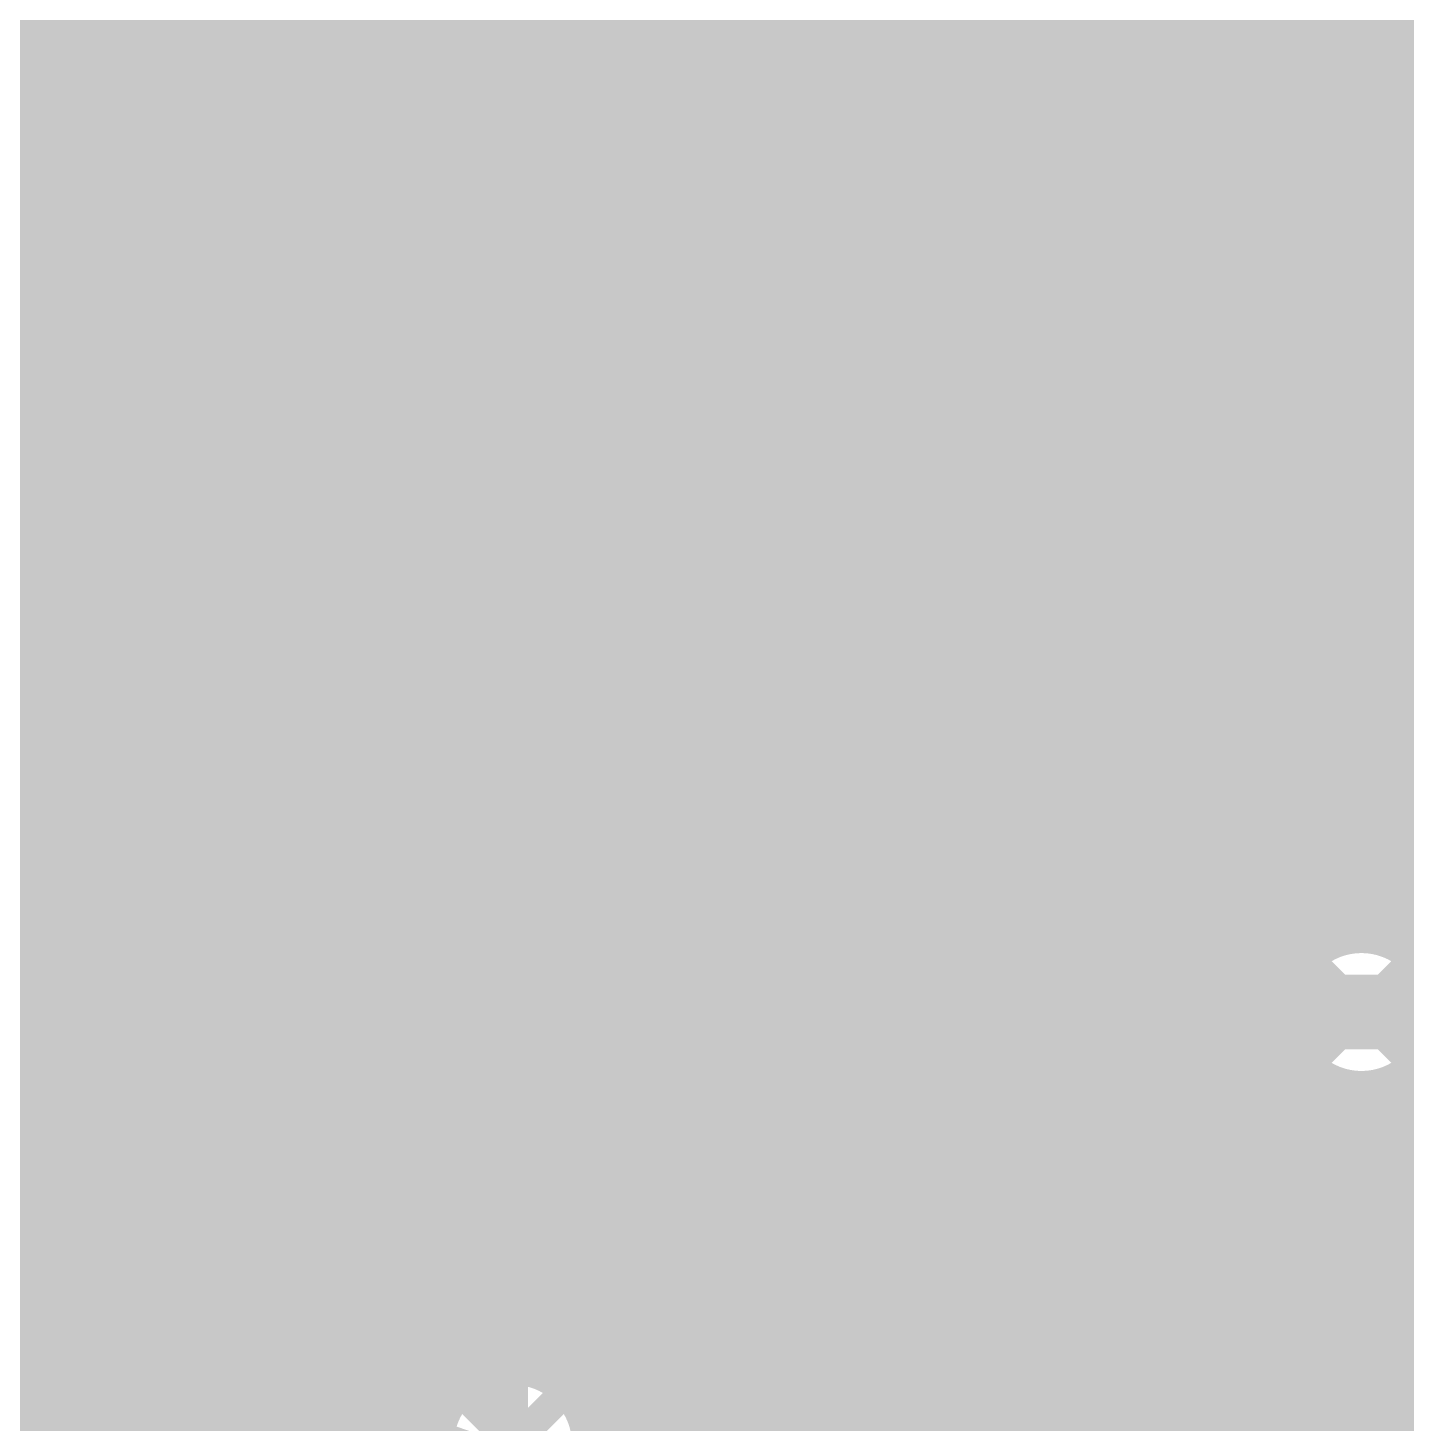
# Model space of a CAD drawing. Extents: x -3 to 92, y -53 to 125.
# Drawn here: x 22.91 to 34.67, y 14.91 to 26.81 of the extents above; entities that cross this region are included whole.
import ezdxf

# ---------------------------------------------------------------- set-up
doc = ezdxf.new("R2010")
doc.units = 0
doc.header["$MEASUREMENT"] = 0
doc.layers.get('0').update_dxf_attribs({"linetype": 'CONTINUOUS'})
for name, color, linetype in [('23-325-0_AST', 7, 'CONTINUOUS'), ('23-325-0_BOT', 7, 'CONTINUOUS'), ('23-325-0_DRD', 2, 'CONTINUOUS'), ('23-325-0_IN1', 4, 'CONTINUOUS'), ('23-325-0_IN2', 3, 'CONTINUOUS'), ('23-325-0_SMT', 10, 'CONTINUOUS'), ('23-325-0_SPT', 14, 'CONTINUOUS'), ('23-325-0_SST', 9, 'CONTINUOUS'), ('23-325-0_TOP', 12, 'CONTINUOUS'), ('THRUHOLE_TAP', 8, 'CONTINUOUS')]:
    doc.layers.add(name, color=color, linetype=linetype)

# ---------------------------------------------------------------- blocks, each defined once
blk = doc.blocks.new('ROUND_68')
at = {"const_width": 0.29972}
blk.add_lwpolyline([(-0.14986, 0, 1), (0.14986, 0, 1)], format="xyb", close=True, dxfattribs=at)
blk = doc.blocks.new('ROUND_78')
at = {"const_width": 0.29972}
blk.add_lwpolyline([(-0.14986, 0, 1), (0.14986, 0, 1)], format="xyb", close=True, dxfattribs=at)
blk = doc.blocks.new('RECTANGLE_3')
blk.add_solid([(1.75006, 0.99949), (1.75006, -0.99949), (-1.75006, 0.99949), (-1.75006, -0.99949)])
blk = doc.blocks.new('RECTANGLE_4')
blk.add_solid([(0.4826, 0.4064), (0.4826, -0.4064), (-0.4826, 0.4064), (-0.4826, -0.4064)])
blk = doc.blocks.new('RECTANGLE_5')
blk.add_solid([(0.63627, 0.51308), (0.63627, -0.51308), (-0.63627, 0.51308), (-0.63627, -0.51308)])
blk = doc.blocks.new('RECTANGLE_6')
blk.add_solid([(1.397, 1.0795), (1.397, -1.0795), (-1.397, 1.0795), (-1.397, -1.0795)])
blk = doc.blocks.new('RECTANGLE_62')
blk.add_solid([(0.8636, 0.6985), (0.8636, -0.6985), (-0.8636, 0.6985), (-0.8636, -0.6985)])
blk = doc.blocks.new('ROUND_84')
at = {"const_width": 0.10033}
blk.add_lwpolyline([(-0.050164, 0, 1), (0.050164, 0, 1)], format="xyb", close=True, dxfattribs=at)

msp = doc.modelspace()

# ---------------------------------------------------------------- linework, layer by layer
at = {"layer": '23-325-0_AST', "const_width": 0.1524}
for points in [[(27.5844, 30.10408), (27.5844, 22.5044), (37.1856, 22.5044), (37.1856, 32.1056), (29.58592, 32.1056), (27.5844, 30.10408)], [(29.67482, 26.28138), (29.67482, 26.63698), (29.50718, 26.6954), (29.337, 26.6954), (29.16682, 26.57602), (29.16682, 26.22042)], [(30.18282, 26.22042), (30.18282, 26.57602), (30.01518, 26.6954), (29.845, 26.6954), (29.67482, 26.63698)], [(30.18282, 26.28138), (29.16682, 26.28138)], [(40.7416, 21.7932), (40.7416, 21.844), (31.6484, 21.844), (31.6484, 14.986), (40.7416, 14.986), (40.7416, 21.7932)], [(27.686, 20.828), (27.559, 20.828), (27.559, 17.272), (27.686, 17.272)], [(30.734, 20.828), (30.861, 20.828), (30.861, 17.272), (30.6832, 17.272)], [(23.241, 20.193), (25.019, 20.193), (25.019, 16.637), (23.241, 16.637), (23.241, 20.193)], [(25.2095, 19.8755), (25.2095, 16.9545), (26.8478, 16.9545), (26.8478, 19.8755), (25.2095, 19.8755)], [(25.9969, 19.57832), (25.9969, 19.32432), (25.82926, 19.28114), (25.65908, 19.28114), (25.4889, 19.32432), (25.4889, 19.57832), (25.65908, 19.61896), (25.82926, 19.61896), (26.5049, 19.45132)], [(24.58466, 18.91538), (24.7523, 19.03222), (24.7523, 19.27098), (24.58466, 19.38782), (24.41448, 19.38782), (24.07666, 19.1516), (23.7363, 19.38782), (23.7363, 18.91538)], [(26.16708, 18.93316), (26.16708, 18.59534), (25.4889, 18.76552), (25.4889, 18.84934), (26.5049, 18.84934)], [(24.58466, 18.07718), (24.7523, 18.1356), (24.7523, 18.4912), (24.58466, 18.54962), (24.2443, 18.54962), (24.07666, 18.43278), (24.07666, 18.07718), (23.7363, 18.07718), (23.7363, 18.54962)], [(27.94, 18.415), (30.48, 18.415)], [(26.5049, 18.16354), (25.4889, 18.16354), (25.65908, 18.07972)], [(26.5049, 18.24736), (26.5049, 18.07972)], [(24.58466, 17.71142), (24.7523, 17.653), (24.7523, 17.2974), (24.58466, 17.23898), (23.90648, 17.23898), (23.7363, 17.2974), (23.7363, 17.653), (23.90648, 17.71142)], [(25.9969, 17.30756), (25.9969, 17.56156), (25.82926, 17.64792), (25.65908, 17.64792), (25.4889, 17.56156), (25.4889, 17.30756), (26.5049, 17.30756)], [(25.9969, 17.52092), (26.5049, 17.64792)], [(29.53004, 17.1196), (29.53004, 16.64716), (28.85186, 17.1196), (28.68422, 17.1196), (28.51404, 17.06118), (28.51404, 16.70558), (28.68422, 16.64716)], [(30.8102, 16.97482), (30.8102, 16.65478)], [(30.94736, 16.98244), (30.94736, 16.64716)], [(31.05404, 16.87576), (30.71876, 16.87576)], [(31.04642, 16.7386), (30.72638, 16.7386)], [(29.35986, 15.80896), (29.53004, 15.86738), (29.53004, 16.22298), (29.35986, 16.2814), (29.02204, 16.2814), (28.85186, 16.16456), (28.85186, 15.80896), (28.51404, 15.80896), (28.51404, 16.2814)], [(23.3045, 16.0655), (23.3045, 13.1445), (24.9428, 13.1445), (24.9428, 16.0655), (23.3045, 16.0655)], [(26.8605, 13.1445), (26.8605, 16.0655), (25.2222, 16.0655), (25.2222, 13.1445), (26.8605, 13.1445)], [(24.5999, 15.47114), (24.43226, 15.38732), (24.26208, 15.34414), (23.92426, 15.34414), (23.75408, 15.38732), (23.5839, 15.47114), (23.5839, 15.55496), (23.75408, 15.64132), (23.92426, 15.68196), (24.26208, 15.68196), (24.43226, 15.64132), (24.5999, 15.55496), (24.5999, 15.47114)], [(26.28392, 15.67688), (26.28392, 15.2019), (25.60574, 15.44066), (25.60574, 15.5575), (26.62174, 15.5575)], [(29.35986, 15.4432), (29.53004, 15.38478), (29.53004, 15.02918), (29.35986, 14.97076), (28.68422, 14.97076), (28.51404, 15.02918), (28.51404, 15.38478), (28.68422, 15.4432)], [(24.43226, 14.65834), (24.5999, 14.70152), (24.5999, 14.95552), (24.43226, 14.99616), (24.0919, 14.99616), (23.92426, 14.91234), (23.92426, 14.65834), (23.5839, 14.65834), (23.5839, 14.99616)], [(26.45156, 14.3637), (26.62174, 14.42466), (26.62174, 14.78026), (26.45156, 14.83868), (26.11374, 14.83868), (25.94356, 14.7193), (25.94356, 14.3637), (25.60574, 14.3637), (25.60574, 14.83868)]]:
    msp.add_lwpolyline(points, dxfattribs=at)
at = {"layer": '23-325-0_AST'}
for points, const_width in [([(31.5341, 27.305, 0.4142136), (32.385, 26.4541)], 0.254), ([(32.385, 26.4541, 0.4142136), (33.2359, 27.305)], 0.254), ([(30.8864, 16.9926, 0.4142136), (30.7086, 16.8148)], 0.1524), ([(31.0642, 16.8148, 0.4142136), (30.8864, 16.9926)], 0.1524), ([(30.7086, 16.8148, 0.4142136), (30.8864, 16.637)], 0.1524), ([(30.8864, 16.637, 0.4142136), (31.0642, 16.8148)], 0.1524)]:
    msp.add_lwpolyline(points, format="xyb", dxfattribs=dict(at, const_width=const_width))
at = {"layer": '23-325-0_BOT', "const_width": 0.254}
for points in [[(25.4762, 44.831), (25.4762, -4.572)], [(25.7048, 44.831), (25.7048, -4.572)], [(25.9334, 44.831), (25.9334, -4.572)], [(26.162, 44.831), (26.162, -4.572)], [(26.3906, 44.831), (26.3906, -4.572)], [(26.6192, 44.831), (26.6192, 15.1892)], [(26.8478, 44.831), (26.8478, 15.3289)], [(27.0764, 44.831), (27.0764, 15.36192)], [(27.305, 44.831), (27.305, 15.30858)], [(33.7058, 44.831), (33.7058, 18.65122)], [(33.9344, 44.831), (33.9344, 18.9357)], [(34.163, 44.831), (34.163, 19.03222)], [(34.3916, 44.831), (34.3916, 19.0373)], [(22.9616, 44.10456), (22.9616, -4.572)], [(23.1902, 44.10456), (23.1902, -4.572)], [(34.6202, 41.92016), (34.6202, 18.95094)], [(30.5054, 40.2717), (30.5054, -4.572)], [(30.734, 40.13962), (30.734, -4.572)], [(30.9626, 39.94912), (30.9626, -4.572)], [(31.1912, 39.88562), (31.1912, -4.572)], [(29.3624, 39.8526), (29.3624, -4.572)], [(30.2768, 39.79926), (30.2768, -4.572)], [(29.591, 39.68242), (29.591, -4.572)], [(29.8196, 39.62908), (29.8196, -4.572)], [(30.0482, 39.6621), (30.0482, -4.572)], [(31.4198, 39.57066), (31.4198, -4.572)], [(31.6484, 39.41826), (31.6484, -4.572)], [(31.877, 39.37508), (31.877, -4.572)], [(25.2476, 38.9636), (25.2476, -4.572)], [(25.019, 38.79342), (25.019, -4.572)], [(23.4188, 37.6809), (23.4188, -4.572)], [(32.1056, 36.3474), (32.1056, -4.572)], [(32.3342, 36.22548), (32.3342, -4.572)], [(32.5628, 35.12566), (32.5628, -4.572)], [(33.4772, 35.12566), (33.4772, -4.572)], [(32.7914, 34.97326), (32.7914, -4.572)], [(33.02, 34.93008), (33.02, -4.572)], [(33.2486, 34.97326), (33.2486, -4.572)], [(27.5336, 33.80232), (27.5336, 15.13586)], [(27.7622, 33.58642), (27.7622, -4.572)], [(24.7904, 33.21558), (24.7904, -4.572)], [(23.6474, 33.1597), (23.6474, -4.572)], [(23.876, 32.91586), (23.876, -4.572)], [(24.5618, 32.9311), (24.5618, -4.572)], [(24.1046, 32.8295), (24.1046, -4.572)], [(24.3332, 32.83458), (24.3332, -4.572)], [(28.575, 7.366), (28.575, 31.496)], [(27.9908, 31.25978), (27.9908, 7.60222)], [(29.1338, 31.2039), (29.1338, 7.65556)], [(28.1178, 31.06166), (28.1178, 7.7978)], [(29.0322, 31.06166), (29.0322, 7.7978)], [(28.1178, 26.7462), (20.9677, 26.7462)], [(36.2458, 26.7462), (29.0322, 26.7462)], [(28.1178, 26.5176), (20.9677, 26.5176)], [(36.2458, 26.5176), (29.0322, 26.5176)], [(28.1178, 26.289), (20.9677, 26.289)], [(36.2458, 26.289), (29.0322, 26.289)], [(28.1178, 26.0604), (20.9677, 26.0604)], [(36.2458, 26.0604), (29.0322, 26.0604)], [(28.1178, 25.8318), (20.9677, 25.8318)], [(36.2458, 25.8318), (29.0322, 25.8318)], [(28.1178, 25.6032), (20.9677, 25.6032)], [(36.2458, 25.6032), (29.0322, 25.6032)], [(28.1178, 25.3746), (20.9677, 25.3746)], [(36.2458, 25.3746), (29.0322, 25.3746)], [(28.1178, 25.146), (20.9677, 25.146)], [(36.2458, 25.146), (29.0322, 25.146)], [(28.1178, 24.9174), (20.9677, 24.9174)], [(36.2458, 24.9174), (29.0322, 24.9174)], [(28.1178, 24.6888), (20.9677, 24.6888)], [(36.2458, 24.6888), (29.0322, 24.6888)], [(28.1178, 24.4602), (20.9677, 24.4602)], [(36.2458, 24.4602), (29.0322, 24.4602)], [(28.1178, 24.2316), (20.9677, 24.2316)], [(36.2458, 24.2316), (29.0322, 24.2316)], [(28.1178, 24.003), (20.9677, 24.003)], [(36.2458, 24.003), (29.0322, 24.003)], [(28.1178, 23.7744), (20.9677, 23.7744)], [(36.2458, 23.7744), (29.0322, 23.7744)], [(28.1178, 23.5458), (20.9677, 23.5458)], [(36.2458, 23.5458), (29.0322, 23.5458)], [(28.1178, 23.3172), (20.9677, 23.3172)], [(36.2458, 23.3172), (29.0322, 23.3172)], [(28.1178, 23.0886), (20.9677, 23.0886)], [(36.2458, 23.0886), (29.0322, 23.0886)], [(28.1178, 22.86), (20.9677, 22.86)], [(36.2458, 22.86), (29.0322, 22.86)], [(28.1178, 22.6314), (20.9677, 22.6314)], [(36.2458, 22.6314), (29.0322, 22.6314)], [(28.1178, 22.4028), (20.9677, 22.4028)], [(36.22548, 22.4028), (29.0322, 22.4028)], [(28.1178, 22.1742), (20.9677, 22.1742)], [(36.20262, 22.1742), (29.0322, 22.1742)], [(28.1178, 21.9456), (20.9677, 21.9456)], [(36.26612, 21.9456), (29.0322, 21.9456)], [(28.1178, 21.717), (20.9677, 21.717)], [(36.195, 21.717), (29.0322, 21.717)], [(28.1178, 21.4884), (20.96008, 21.4884)], [(36.0172, 21.4884), (29.0322, 21.4884)], [(28.1178, 21.2598), (20.87626, 21.2598)], [(35.9918, 21.2598), (29.0322, 21.2598)], [(28.1178, 21.0312), (20.64766, 21.0312)], [(35.9918, 21.0312), (29.0322, 21.0312)], [(28.1178, 20.8026), (18.6817, 20.8026)], [(35.9918, 20.8026), (29.0322, 20.8026)], [(28.1178, 20.574), (18.6817, 20.574)], [(35.9918, 20.574), (29.0322, 20.574)], [(28.1178, 20.3454), (18.6817, 20.3454)], [(35.9918, 20.3454), (29.0322, 20.3454)], [(28.1178, 20.1168), (18.6817, 20.1168)], [(35.9918, 20.1168), (29.0322, 20.1168)], [(28.1178, 19.8882), (18.6817, 19.8882)], [(35.9918, 19.8882), (29.0322, 19.8882)], [(28.1178, 19.6596), (18.6817, 19.6596)], [(35.9918, 19.6596), (29.0322, 19.6596)], [(28.1178, 19.431), (18.6817, 19.431)], [(35.9918, 19.431), (29.0322, 19.431)], [(28.1178, 19.2024), (18.6817, 19.2024)], [(35.9918, 19.2024), (29.0322, 19.2024)], [(28.1178, 18.9738), (18.6817, 18.9738)], [(33.9979, 18.9738), (29.0322, 18.9738)], [(35.9918, 18.9738), (34.57956, 18.9738)], [(28.1178, 18.7452), (18.6817, 18.7452)], [(33.75406, 18.7452), (29.0322, 18.7452)], [(28.1178, 18.5166), (18.6817, 18.5166)], [(33.6677, 18.5166), (29.0322, 18.5166)], [(28.1178, 18.288), (18.6817, 18.288)], [(33.67278, 18.288), (29.0322, 18.288)], [(33.7058, 18.17878), (33.7058, -4.572)], [(28.1178, 18.0594), (18.6817, 18.0594)], [(33.7693, 18.0594), (29.0322, 18.0594)], [(33.9344, 17.8943), (33.9344, -4.572)], [(34.6202, 17.87906), (34.6202, 5.77596)], [(28.1178, 17.8308), (18.6817, 17.8308)], [(34.05378, 17.8308), (29.0322, 17.8308)], [(34.163, 17.79778), (34.163, -4.572)], [(34.3916, 17.7927), (34.3916, 5.77596)], [(35.9918, 17.8308), (34.52622, 17.8308)], [(28.1178, 17.6022), (18.6817, 17.6022)], [(35.9918, 17.6022), (29.0322, 17.6022)], [(28.1178, 17.3736), (18.6817, 17.3736)], [(35.9918, 17.3736), (29.0322, 17.3736)], [(28.1178, 17.145), (18.6817, 17.145)], [(35.9918, 17.145), (29.0322, 17.145)], [(28.1178, 16.9164), (18.6817, 16.9164)], [(35.9918, 16.9164), (29.0322, 16.9164)], [(28.1178, 16.6878), (18.6817, 16.6878)], [(35.9918, 16.6878), (29.0322, 16.6878)], [(28.1178, 16.4592), (18.6817, 16.4592)], [(35.9918, 16.4592), (29.0322, 16.4592)], [(28.1178, 16.2306), (18.6817, 16.2306)], [(35.9918, 16.2306), (29.0322, 16.2306)], [(28.1178, 16.002), (18.6817, 16.002)], [(35.9918, 16.002), (29.0322, 16.002)], [(28.1178, 15.7734), (18.6817, 15.7734)], [(35.9918, 15.7734), (29.0322, 15.7734)], [(28.1178, 15.5448), (18.6817, 15.5448)], [(35.9918, 15.5448), (29.0322, 15.5448)], [(26.81478, 15.3162), (18.6817, 15.3162)], [(28.1178, 15.3162), (27.28722, 15.3162)], [(35.9918, 15.3162), (29.0322, 15.3162)], [(26.5303, 15.0876), (18.6817, 15.0876)], [(28.1178, 15.0876), (27.5717, 15.0876)], [(35.9918, 15.0876), (29.0322, 15.0876)], [(26.43378, 14.859), (18.6817, 14.859)], [(28.1178, 14.859), (27.66822, 14.859)], [(36.068, 14.859), (29.0322, 14.859)]]:
    msp.add_lwpolyline(points, dxfattribs=at)
for points in [[(34.29, 19.04492, 0.4142136), (33.66008, 18.415)], [(34.91992, 18.415, 0.4142136), (34.29, 19.04492)], [(33.66008, 18.415, 0.4142136), (34.29, 17.78508)], [(34.29, 17.78508, 0.4142136), (34.91992, 18.415)], [(27.051, 15.36192, 0.4142136), (26.42108, 14.732)], [(27.68092, 14.732, 0.4142136), (27.051, 15.36192)]]:
    msp.add_lwpolyline(points, format="xyb", dxfattribs=at)
at = {"layer": '23-325-0_DRD', "const_width": 0.254}
for points in [[(33.528, 22.606), (32.258, 21.336)], [(33.528, 21.336), (32.258, 22.606)], [(29.845, 19.685), (28.575, 18.415)], [(29.845, 18.415), (28.575, 19.685)], [(29.845, 19.685), (28.575, 18.415)], [(29.845, 18.415), (28.575, 19.685)], [(29.845, 19.685), (28.575, 18.415)], [(29.845, 18.415), (28.575, 19.685)], [(34.925, 19.05), (33.655, 17.78)], [(34.925, 17.78), (33.655, 19.05)], [(26.67, 17.145), (25.4, 15.875)], [(26.67, 15.875), (25.4, 17.145)], [(24.765, 16.891), (23.495, 15.621)], [(24.765, 15.621), (23.495, 16.891)], [(27.686, 15.367), (26.416, 14.097)], [(27.686, 14.097), (26.416, 15.367)]]:
    msp.add_lwpolyline(points, dxfattribs=at)
at = {"layer": '23-325-0_IN1', "const_width": 0.254}
for points in [[(25.9334, 75.565), (25.9334, -4.572)], [(26.162, 75.51928), (26.162, -4.572)], [(25.7048, 75.25766), (25.7048, -4.572)], [(26.3906, 75.2348), (26.3906, -4.572)], [(25.4762, 75.07478), (25.4762, -4.572)], [(26.6192, 75.05954), (26.6192, 15.1892)], [(26.8478, 74.95032), (26.8478, 15.3289)], [(27.0764, 74.88936), (27.0764, 15.36192)], [(27.305, 74.86904), (27.305, 15.30858)], [(30.5054, 52.03698), (30.5054, -4.572)], [(22.9616, 44.10456), (22.9616, -4.572)], [(23.1902, 44.10456), (23.1902, -4.572)], [(23.4188, 43.91406), (23.4188, -4.572)], [(30.734, 40.13962), (30.734, -4.572)], [(30.9626, 39.94912), (30.9626, -4.572)], [(31.1912, 39.88562), (31.1912, -4.572)], [(29.3624, 39.8526), (29.3624, -4.572)], [(30.2768, 39.79926), (30.2768, -4.572)], [(29.591, 39.68242), (29.591, -4.572)], [(29.8196, 39.62908), (29.8196, -4.572)], [(30.0482, 39.6621), (30.0482, -4.572)], [(31.4198, 39.57066), (31.4198, -4.572)], [(25.2476, 38.9636), (25.2476, -4.572)], [(25.019, 38.79342), (25.019, -4.572)], [(27.5336, 33.80232), (27.5336, 15.13586)], [(27.7622, 33.58642), (27.7622, -4.572)], [(24.7904, 33.21558), (24.7904, -4.572)], [(23.6474, 33.1597), (23.6474, -4.572)], [(23.876, 32.91586), (23.876, -4.572)], [(24.5618, 32.9311), (24.5618, -4.572)], [(24.1046, 32.8295), (24.1046, -4.572)], [(24.3332, 32.83458), (24.3332, -4.572)], [(31.6484, 31.58998), (31.6484, -4.572)], [(31.877, 31.43758), (31.877, -4.572)], [(32.1056, 31.4198), (32.1056, -4.572)], [(32.3342, 31.4198), (32.3342, -4.572)], [(32.5628, 31.4198), (32.5628, -4.572)], [(32.7914, 31.4198), (32.7914, -4.572)], [(33.02, 31.4198), (33.02, -4.572)], [(33.2486, 31.4198), (33.2486, -4.572)], [(33.4772, 31.4198), (33.4772, -4.572)], [(33.7058, 31.4198), (33.7058, 18.65122)], [(33.9344, 31.4198), (33.9344, 18.9357)], [(34.163, 31.4198), (34.163, 19.03222)], [(34.3916, 31.4198), (34.3916, 19.0373)], [(34.6202, 31.4198), (34.6202, 18.95094)], [(27.9908, 31.25978), (27.9908, 7.60222)], [(29.1338, 31.2039), (29.1338, 7.65556)], [(28.2194, 30.9753), (28.2194, 7.8867)], [(28.9052, 30.96006), (28.9052, 7.90194)], [(28.448, 30.87878), (28.448, 7.98322)], [(28.6766, 30.8737), (28.6766, 7.9883)], [(39.29126, 26.7462), (-1.04648, 26.7462)], [(52.37226, 26.5176), (-1.1684, 26.5176)], [(52.32908, 26.289), (-2.413, 26.289)], [(52.37226, 26.0604), (-2.413, 26.0604)], [(52.52466, 25.8318), (18.6182, 25.8318)], [(60.04306, 25.6032), (18.7579, 25.6032)], [(41.2496, 25.3746), (18.79092, 25.3746)], [(41.07942, 25.146), (18.73758, 25.146)], [(41.02608, 24.9174), (18.56486, 24.9174)], [(41.0591, 24.6888), (-2.413, 24.6888)], [(41.19626, 24.4602), (-2.413, 24.4602)], [(44.96308, 24.2316), (18.19148, 24.2316)], [(45.01642, 24.003), (18.53438, 24.003)], [(45.1866, 23.7744), (18.6436, 23.7744)], [(47.4091, 23.5458), (18.65884, 23.5458)], [(38.24478, 23.3172), (18.58518, 23.3172)], [(37.9603, 23.0886), (18.36928, 23.0886)], [(37.86378, 22.86), (-2.413, 22.86)], [(36.3474, 22.6314), (-2.413, 22.6314)], [(36.22548, 22.4028), (-2.413, 22.4028)], [(36.20262, 22.1742), (20.55622, 22.1742)], [(36.26612, 21.9456), (20.8407, 21.9456)], [(36.45662, 21.717), (20.93722, 21.717)], [(36.49472, 21.4884), (20.9423, 21.4884)], [(36.27882, 21.2598), (20.85594, 21.2598)], [(36.20516, 21.0312), (20.60956, 21.0312)], [(36.21786, 20.8026), (-2.413, 20.8026)], [(36.32708, 20.574), (-2.413, 20.574)], [(36.66998, 20.3454), (-2.413, 20.3454)], [(36.37026, 20.1168), (-2.413, 20.1168)], [(36.2331, 19.8882), (-2.413, 19.8882)], [(36.20008, 19.6596), (-2.413, 19.6596)], [(36.25342, 19.431), (-2.413, 19.431)], [(36.4236, 19.2024), (-2.413, 19.2024)], [(33.9979, 18.9738), (-2.413, 18.9738)], [(36.5379, 18.9738), (34.57956, 18.9738)], [(33.75406, 18.7452), (-2.413, 18.7452)], [(33.6677, 18.5166), (-2.413, 18.5166)], [(33.67278, 18.288), (-2.413, 18.288)], [(33.7058, 18.17878), (33.7058, -4.572)], [(33.7693, 18.0594), (-2.413, 18.0594)], [(33.9344, 17.8943), (33.9344, -4.572)], [(34.6202, 17.87906), (34.6202, 5.77596)], [(34.05378, 17.8308), (-2.413, 17.8308)], [(34.163, 17.79778), (34.163, -4.572)], [(34.3916, 17.7927), (34.3916, 5.77596)], [(36.59378, 17.8308), (34.52622, 17.8308)], [(36.39566, 17.6022), (-2.413, 17.6022)], [(36.24326, 17.3736), (-2.413, 17.3736)], [(36.20008, 17.145), (-2.413, 17.145)], [(36.24326, 16.9164), (-2.413, 16.9164)], [(36.39566, 16.6878), (-2.413, 16.6878)], [(36.59378, 16.4592), (-2.413, 16.4592)], [(36.3093, 16.2306), (-2.413, 16.2306)], [(36.21278, 16.002), (-2.413, 16.002)], [(36.2077, 15.7734), (-2.413, 15.7734)], [(36.29406, 15.5448), (-2.413, 15.5448)], [(26.81478, 15.3162), (-2.413, 15.3162)], [(36.5379, 15.3162), (27.28722, 15.3162)], [(26.5303, 15.0876), (18.19148, 15.0876)], [(50.96764, 15.0876), (27.5717, 15.0876)], [(26.43378, 14.859), (18.53438, 14.859)], [(50.80762, 14.859), (27.66822, 14.859)]]:
    msp.add_lwpolyline(points, dxfattribs=at)
for points in [[(34.29, 19.04492, 0.4142136), (33.66008, 18.415)], [(34.91992, 18.415, 0.4142136), (34.29, 19.04492)], [(33.66008, 18.415, 0.4142136), (34.29, 17.78508)], [(34.29, 17.78508, 0.4142136), (34.91992, 18.415)], [(27.051, 15.36192, 0.4142136), (26.42108, 14.732)], [(27.68092, 14.732, 0.4142136), (27.051, 15.36192)]]:
    msp.add_lwpolyline(points, format="xyb", dxfattribs=at)
at = {"layer": '23-325-0_IN2'}
for points, const_width in [([(18.034, 23.622), (43.053, 23.622), (45.72, 26.289), (52.959, 26.289)], 0.635), ([(41.656, 24.892), (41.148, 25.4), (18.161, 25.4)], 0.254), ([(34.29, 18.415), (36.83, 18.415)], 0.635)]:
    msp.add_lwpolyline(points, dxfattribs=dict(at, const_width=const_width))
at = {"layer": '23-325-0_SST', "const_width": 0.1524}
for points in [[(27.5844, 30.10408), (29.58592, 32.1056), (37.1856, 32.1056), (37.1856, 22.5044), (27.5844, 22.5044), (27.5844, 30.10408)], [(22.82444, 25.75814), (22.8854, 25.58796), (23.12162, 25.58796), (23.18004, 25.75814), (23.29942, 25.92578), (23.29942, 26.43378), (23.241, 26.60396), (22.8854, 26.60396), (22.82444, 26.43378), (22.82444, 25.75814)], [(24.13762, 25.58796), (23.66264, 25.58796), (24.13762, 26.26614), (24.13762, 26.43378), (24.0792, 26.60396), (23.7236, 26.60396), (23.66264, 26.43378)], [(24.97582, 25.92578), (24.50084, 25.92578), (24.7396, 26.60396), (24.85644, 26.60396), (24.85644, 25.58796)], [(23.0632, 25.92578), (23.29942, 25.58796)], [(26.84018, 25.3746), (26.84018, 25.84958)], [(25.97658, 23.04796), (25.97658, 22.69236), (25.8064, 22.63394), (25.63876, 22.63394), (25.46858, 22.69236), (25.46858, 23.04796), (25.63876, 23.10892), (25.8064, 23.10892), (26.48458, 22.87016)], [(24.45766, 22.15642), (24.6253, 22.27326), (24.6253, 22.51202), (24.45766, 22.62886), (24.28748, 22.62886), (23.94966, 22.39264), (23.6093, 22.62886), (23.6093, 22.15642)], [(26.14676, 22.27072), (26.14676, 21.79574), (25.46858, 22.03196), (25.46858, 22.15134), (26.48458, 22.15134)], [(31.6484, 21.844), (31.6484, 14.986), (40.7416, 14.986), (40.7416, 21.844), (31.6484, 21.844)], [(24.45766, 21.31822), (24.6253, 21.37664), (24.6253, 21.73224), (24.45766, 21.79066), (24.1173, 21.79066), (23.94966, 21.67382), (23.94966, 21.31822), (23.6093, 21.31822), (23.6093, 21.79066)], [(26.48458, 21.43252), (26.48458, 21.19376)], [(26.48458, 21.31314), (25.46858, 21.31314), (25.63876, 21.19376)], [(24.45766, 20.95246), (24.6253, 20.89404), (24.6253, 20.53844), (24.45766, 20.48002), (23.77948, 20.48002), (23.6093, 20.53844), (23.6093, 20.89404), (23.77948, 20.95246)], [(27.686, 20.828), (27.559, 20.828), (27.559, 17.272), (27.686, 17.272)], [(30.734, 20.828), (30.861, 20.828), (30.861, 17.272), (30.6832, 17.272)], [(25.97658, 20.23872), (25.97658, 20.59432), (25.8064, 20.71116), (25.63876, 20.71116), (25.46858, 20.59432), (25.46858, 20.23872), (26.48458, 20.23872)], [(25.97658, 20.53336), (26.48458, 20.71116)], [(23.241, 20.193), (23.241, 16.637), (25.019, 16.637), (25.019, 20.193), (23.241, 20.193)], [(25.2095, 19.8755), (25.2095, 16.9545), (26.8478, 16.9545), (26.8478, 19.8755), (25.2095, 19.8755)], [(29.74594, 19.80438), (29.74594, 19.3294), (29.06776, 19.80438), (28.89758, 19.80438), (28.72994, 19.74596), (28.72994, 19.39036), (28.89758, 19.3294)], [(29.57576, 18.4912), (29.74594, 18.55216), (29.74594, 18.90776), (29.57576, 18.96618), (29.23794, 18.96618), (29.06776, 18.8468), (29.06776, 18.4912), (28.72994, 18.4912), (28.72994, 18.96618)], [(27.94, 18.415), (30.48, 18.415)], [(29.57576, 18.12798), (29.74594, 18.06956), (29.74594, 17.71396), (29.57576, 17.653), (28.89758, 17.653), (28.72994, 17.71396), (28.72994, 18.06956), (28.89758, 18.12798)], [(30.8102, 16.97482), (30.8102, 16.65478)], [(30.94736, 16.98244), (30.94736, 16.64716)], [(31.05404, 16.87576), (30.71876, 16.87576)], [(31.04642, 16.7386), (30.72638, 16.7386)], [(23.3045, 16.0655), (23.3045, 13.1445), (24.9428, 13.1445), (24.9428, 16.0655), (23.3045, 16.0655)], [(26.8605, 13.1445), (26.8605, 16.0655), (25.2222, 16.0655), (25.2222, 13.1445), (26.8605, 13.1445)]]:
    msp.add_lwpolyline(points, dxfattribs=at)
at = {"layer": '23-325-0_SST'}
for points, const_width in [([(31.5341, 27.305, 0.4142136), (32.385, 26.4541)], 0.254), ([(32.385, 26.4541, 0.4142136), (33.2359, 27.305)], 0.254), ([(30.8864, 16.9926, 0.4142136), (30.7086, 16.8148)], 0.1524), ([(31.0642, 16.8148, 0.4142136), (30.8864, 16.9926)], 0.1524), ([(30.7086, 16.8148, 0.4142136), (30.8864, 16.637)], 0.1524), ([(30.8864, 16.637, 0.4142136), (31.0642, 16.8148)], 0.1524)]:
    msp.add_lwpolyline(points, format="xyb", dxfattribs=dict(at, const_width=const_width))
at = {"layer": '23-325-0_TOP'}
for points, const_width in [([(34.163, 31.3563), (34.163, 19.0627)], 0.254), ([(33.9344, 31.13278), (33.9344, 21.7297)], 0.254), ([(30.5054, 31.0388), (30.5054, 22.3647)], 0.254), ([(30.734, 31.0388), (30.734, 22.3647)], 0.254), ([(30.9626, 31.0388), (30.9626, 19.0627)], 0.254), ([(31.1912, 31.0388), (31.1912, 19.0627)], 0.254), ([(31.4198, 31.0388), (31.4198, 19.0627)], 0.254), ([(31.6484, 31.0388), (31.6484, 19.0627)], 0.254), ([(31.877, 31.0388), (31.877, 21.7297)], 0.254), ([(32.1056, 31.0388), (32.1056, 21.7297)], 0.254), ([(32.3342, 31.0388), (32.3342, 21.7297)], 0.254), ([(32.5628, 31.0388), (32.5628, 21.7297)], 0.254), ([(32.7914, 31.0388), (32.7914, 21.7297)], 0.254), ([(33.02, 31.0388), (33.02, 21.7297)], 0.254), ([(33.2486, 31.0388), (33.2486, 21.7297)], 0.254), ([(33.4772, 31.0388), (33.4772, 21.7297)], 0.254), ([(33.7058, 31.04134), (33.7058, 21.7297)], 0.254), ([(30.46476, 28.63596), (30.46476, 25.97404)], 0.254), ([(34.30524, 28.63596), (34.30524, 25.97404)], 0.254), ([(36.3855, 27.305), (36.3855, 27.23642), (35.179, 26.0858), (35.179, 18.034), (33.274, 16.129), (32.893, 16.129)], 0.635), ([(22.9616, 27.1018), (22.9616, 21.0566)], 0.254), ([(23.1902, 27.1018), (23.1902, 21.0566)], 0.254), ([(23.4188, 27.1018), (23.4188, 20.27428)], 0.254), ([(23.6474, 27.1018), (23.6474, 20.27428)], 0.254), ([(23.876, 27.1018), (23.876, 20.27428)], 0.254), ([(24.1046, 26.94178), (24.1046, 20.27428)], 0.254), ([(26.30424, 26.7716), (17.9578, 26.7716)], 0.254), ([(24.3332, 26.85034), (24.3332, 20.27428)], 0.254), ([(26.30424, 26.8478), (24.384, 26.8478)], 0.254), ([(24.5618, 26.8478), (24.5618, 20.27428)], 0.254), ([(24.7904, 26.8478), (24.7904, 20.27428)], 0.254), ([(25.019, 26.8478), (25.019, 20.27428)], 0.254), ([(25.2476, 26.8478), (25.2476, 19.8628)], 0.254), ([(25.4762, 26.8478), (25.4762, 19.8628)], 0.254), ([(25.7048, 26.8478), (25.7048, 19.8628)], 0.254), ([(25.9334, 26.8478), (25.9334, 19.8628)], 0.254), ([(26.162, 26.8478), (26.162, 19.8628)], 0.254), ([(26.30424, 26.8478), (26.30424, 25.97404)], 0.254), ([(34.30524, 26.7716), (30.46476, 26.7716)], 0.254), ([(26.30424, 26.543), (17.9578, 26.543)], 0.254), ([(34.30524, 26.543), (30.46476, 26.543)], 0.254), ([(26.30424, 26.3144), (16.87576, 26.3144)], 0.254), ([(34.30524, 26.3144), (30.46476, 26.3144)], 0.254), ([(26.30424, 26.0858), (17.9578, 26.0858)], 0.254), ([(34.30524, 26.0858), (30.46476, 26.0858)], 0.254), ([(30.46476, 25.97404), (26.30424, 25.97404)], 0.254), ([(26.3906, 25.97404), (26.3906, 19.8628)], 0.254), ([(26.6192, 25.97404), (26.6192, 19.8628)], 0.254), ([(26.8478, 25.97404), (26.8478, 17.73936)], 0.254), ([(27.0764, 25.97404), (27.0764, 17.51076)], 0.254), ([(27.305, 25.97404), (27.305, 17.28216)], 0.254), ([(27.5336, 25.97404), (27.5336, 22.3647)], 0.254), ([(27.7622, 25.97404), (27.7622, 22.3647)], 0.254), ([(27.9908, 25.97404), (27.9908, 22.3647)], 0.254), ([(28.2194, 25.97404), (28.2194, 22.3647)], 0.254), ([(28.448, 25.97404), (28.448, 22.3647)], 0.254), ([(28.6766, 25.97404), (28.6766, 22.3647)], 0.254), ([(28.9052, 25.97404), (28.9052, 22.3647)], 0.254), ([(29.1338, 25.97404), (29.1338, 22.3647)], 0.254), ([(29.3624, 25.97404), (29.3624, 22.3647)], 0.254), ([(29.591, 25.97404), (29.591, 22.3647)], 0.254), ([(29.8196, 25.97404), (29.8196, 22.3647)], 0.254), ([(30.0482, 25.97404), (30.0482, 22.3647)], 0.254), ([(30.2768, 25.97404), (30.2768, 22.3647)], 0.254), ([(34.5313, 25.97404), (34.30524, 25.97404)], 0.254), ([(34.3916, 25.97404), (34.3916, 19.05508)], 0.254), ([(34.5313, 25.97404), (34.5313, 19.01698)], 0.254), ([(34.5313, 25.8572), (18.5928, 25.8572)], 0.254), ([(34.5313, 25.6286), (18.74774, 25.6286)], 0.254), ([(34.5313, 25.4), (18.79092, 25.4)], 0.254), ([(34.5313, 25.1714), (18.74774, 25.1714)], 0.254), ([(34.5313, 24.9428), (18.5928, 24.9428)], 0.254), ([(34.5313, 24.7142), (17.9578, 24.7142)], 0.254), ([(34.5313, 24.4856), (15.52956, 24.4856)], 0.254), ([(34.5313, 24.257), (18.161, 24.257)], 0.254), ([(34.5313, 24.0284), (18.53692, 24.0284)], 0.254), ([(34.5313, 23.7998), (18.6563, 23.7998)], 0.254), ([(34.5313, 23.5712), (18.67916, 23.5712)], 0.254), ([(34.5313, 23.3426), (18.6182, 23.3426)], 0.254), ([(34.5313, 23.114), (18.43532, 23.114)], 0.254), ([(34.5313, 22.8854), (3.4798, 22.8854)], 0.254), ([(34.5313, 22.6568), (3.2512, 22.6568)], 0.254), ([(34.5313, 22.4282), (3.0226, 22.4282)], 0.254), ([(27.4828, 22.3647), (27.4828, 19.5453)], 0.254), ([(30.9372, 22.3647), (27.4828, 22.3647)], 0.254), ([(29.21, 22.3647), (29.21, 20.955)], 0.254), ([(30.9372, 22.3647), (30.9372, 19.5453)], 0.254), ([(27.4828, 22.1996), (20.53844, 22.1996)], 0.254), ([(34.5313, 22.1996), (30.9372, 22.1996)], 0.254), ([(27.4828, 21.971), (20.84324, 21.971)], 0.254), ([(34.5313, 21.971), (30.9372, 21.971)], 0.254), ([(32.893, 21.971), (32.893, 20.701)], 0.254), ([(27.4828, 21.7424), (20.94992, 21.7424)], 0.254), ([(34.5313, 21.7424), (30.9372, 21.7424)], 0.254), ([(31.6992, 21.7297), (31.6992, 19.6723)], 0.254), ([(34.0868, 21.7297), (31.6992, 21.7297)], 0.254), ([(32.893, 21.7297), (32.893, 20.701)], 0.254), ([(34.0868, 21.7297), (34.0868, 19.6723)], 0.254), ([(27.4828, 21.5138), (20.9677, 21.5138)], 0.254), ([(31.6992, 21.5138), (30.9372, 21.5138)], 0.254), ([(34.5313, 21.5138), (34.0868, 21.5138)], 0.254), ([(27.4828, 21.2852), (20.9677, 21.2852)], 0.254), ([(31.6992, 21.2852), (30.9372, 21.2852)], 0.254), ([(34.5313, 21.2852), (34.0868, 21.2852)], 0.254), ([(27.4828, 21.0566), (20.9677, 21.0566)], 0.254), ([(23.1902, 21.0566), (20.9677, 21.0566)], 0.254), ([(23.1902, 21.0566), (23.1902, 20.27428)], 0.254), ([(27.4828, 20.955), (29.21, 20.955)], 0.254), ([(29.21, 19.05), (29.21, 20.955), (29.21, 19.05)], 0.254), ([(29.21, 20.955), (29.21, 19.05)], 0.254), ([(30.9372, 20.955), (29.21, 20.955)], 0.254), ([(29.21, 19.5453), (29.21, 20.955)], 0.254), ([(31.6992, 21.0566), (30.9372, 21.0566)], 0.254), ([(34.5313, 21.0566), (34.0868, 21.0566)], 0.254), ([(27.4828, 20.828), (23.1902, 20.828)], 0.254), ([(31.6992, 20.828), (30.9372, 20.828)], 0.254), ([(34.5313, 20.828), (34.0868, 20.828)], 0.254), ([(31.6992, 20.701), (32.893, 20.701)], 0.254), ([(34.0868, 20.701), (32.893, 20.701)], 0.254), ([(32.893, 19.6723), (32.893, 20.701)], 0.254), ([(27.4828, 20.5994), (23.1902, 20.5994)], 0.254), ([(31.6992, 20.5994), (30.9372, 20.5994)], 0.254), ([(34.5313, 20.5994), (34.0868, 20.5994)], 0.254), ([(27.4828, 20.3708), (23.1902, 20.3708)], 0.254), ([(31.6992, 20.3708), (30.9372, 20.3708)], 0.254), ([(34.5313, 20.3708), (34.0868, 20.3708)], 0.254), ([(25.09774, 20.27428), (23.1902, 20.27428)], 0.254), ([(25.09774, 20.27428), (25.09774, 19.7739)], 0.254), ([(27.4828, 20.1422), (25.09774, 20.1422)], 0.254), ([(31.6992, 20.1422), (30.9372, 20.1422)], 0.254), ([(34.5313, 20.1422), (34.0868, 20.1422)], 0.254), ([(20.955, 19.685), (21.209, 19.431), (24.13, 19.431)], 0.635), ([(27.4828, 19.9136), (25.09774, 19.9136)], 0.254), ([(31.6992, 19.9136), (30.9372, 19.9136)], 0.254), ([(34.5313, 19.9136), (34.0868, 19.9136)], 0.254), ([(25.2222, 19.7739), (25.09774, 19.7739)], 0.254), ([(26.8478, 19.8628), (25.2222, 19.8628)], 0.254), ([(25.2222, 19.8628), (25.2222, 19.7739)], 0.254), ([(26.8478, 19.8628), (26.8478, 18.4404)], 0.254), ([(27.4828, 19.685), (26.8478, 19.685)], 0.254), ([(34.5313, 19.685), (30.9372, 19.685)], 0.254), ([(34.0868, 19.6723), (31.6992, 19.6723)], 0.254), ([(31.877, 19.6723), (31.877, 19.4437)], 0.254), ([(32.1056, 19.6723), (32.1056, 19.4437)], 0.254), ([(32.3342, 19.6723), (32.3342, 19.4437)], 0.254), ([(32.5628, 19.6723), (32.5628, 19.4437)], 0.254), ([(32.7914, 19.6723), (32.7914, 19.4437)], 0.254), ([(33.02, 19.6723), (33.02, 19.4437)], 0.254), ([(33.2486, 19.6723), (33.2486, 19.4437)], 0.254), ([(33.4772, 19.6723), (33.4772, 19.4437)], 0.254), ([(33.7058, 19.6723), (33.7058, 19.4437)], 0.254), ([(33.9344, 19.6723), (33.9344, 19.4437)], 0.254), ([(24.13, 19.431), (24.4348, 19.1262), (26.035, 19.1262)], 0.635), ([(30.9372, 19.5453), (27.4828, 19.5453)], 0.254), ([(27.5336, 19.5453), (27.5336, 18.5547)], 0.254), ([(27.7622, 19.5453), (27.7622, 18.5547)], 0.254), ([(27.9908, 19.5453), (27.9908, 18.5547)], 0.254), ([(28.2194, 19.5453), (28.2194, 18.5547)], 0.254), ([(28.448, 19.5453), (28.448, 18.5547)], 0.254), ([(28.6766, 19.5453), (28.6766, 18.5547)], 0.254), ([(28.9052, 19.5453), (28.9052, 18.5547)], 0.254), ([(29.1338, 19.5453), (29.1338, 18.5547)], 0.254), ([(29.3624, 19.5453), (29.3624, 18.5547)], 0.254), ([(29.591, 19.5453), (29.591, 18.5547)], 0.254), ([(29.8196, 19.5453), (29.8196, 18.669)], 0.254), ([(30.0482, 19.5453), (30.0482, 18.8976)], 0.254), ([(30.2768, 19.5453), (30.2768, 19.02968)], 0.254), ([(30.5054, 19.5453), (30.5054, 19.0627)], 0.254), ([(30.734, 19.5453), (30.734, 19.0627)], 0.254), ([(34.5313, 19.4564), (26.8478, 19.4564)], 0.254), ([(31.6992, 19.4437), (31.6992, 19.0627)], 0.254), ([(34.0868, 19.4437), (31.6992, 19.4437)], 0.254), ([(34.0868, 19.4437), (34.0868, 19.0627)], 0.254), ([(31.6992, 19.2278), (26.8478, 19.2278)], 0.254), ([(34.5313, 19.2278), (34.0868, 19.2278)], 0.254), ([(31.6992, 19.0627), (30.48, 19.0627)], 0.254), ([(34.29, 19.0627), (34.0868, 19.0627)], 0.254), ([(30.2006, 18.9992), (26.8478, 18.9992)], 0.254), ([(30.01518, 18.86458), (29.70276, 18.5547)], 0.254), ([(29.91866, 18.7706), (26.8478, 18.7706)], 0.254), ([(23.1902, 18.58772), (23.1902, 18.5166)], 0.254), ([(24.07412, 18.58772), (23.1902, 18.58772)], 0.254), ([(23.4188, 18.58772), (23.4188, 18.24228)], 0.254), ([(23.6474, 18.58772), (23.6474, 18.24228)], 0.254), ([(23.876, 18.58772), (23.876, 18.24228)], 0.254), ([(24.1046, 18.5674), (24.1046, 18.24228)], 0.254), ([(32.893, 18.415), (30.48, 18.415), (29.21, 17.145)], 0.635), ([(32.893, 18.415), (34.29, 18.415)], 0.635), ([(24.1554, 18.542), (23.1902, 18.542)], 0.254), ([(23.1902, 18.5166), (23.1902, 18.3134)], 0.254), ([(24.3332, 18.48612), (24.3332, 18.24228)], 0.254), ([(25.2222, 18.4785), (24.4348, 18.4785)], 0.254), ([(24.5618, 18.4785), (24.5618, 18.24228)], 0.254), ([(24.7904, 18.4785), (24.7904, 18.24228)], 0.254), ([(25.019, 18.4785), (25.019, 18.24228)], 0.254), ([(25.2222, 18.4785), (25.2222, 18.4404)], 0.254), ([(25.2222, 18.4404), (25.2222, 18.3896)], 0.254), ([(29.69006, 18.542), (26.8478, 18.542)], 0.254), ([(27.4828, 18.5547), (27.4828, 17.04086)], 0.254), ([(29.70276, 18.5547), (27.4828, 18.5547)], 0.254), ([(25.2222, 18.3896), (25.2222, 16.9672)], 0.254), ([(26.8478, 18.3896), (26.8478, 17.73936)], 0.254), ([(23.1902, 18.3134), (23.1902, 18.24228)], 0.254), ([(25.2222, 18.3134), (23.1902, 18.3134), (23.1902, 18.24228)], 0.254), ([(25.09774, 18.24228), (23.1902, 18.24228)], 0.254), ([(25.09774, 18.24228), (25.09774, 16.55572), (23.1902, 16.55572)], 0.254), ([(24.13, 18.24228), (24.13, 17.399)], 0.254), ([(27.4828, 18.3134), (26.8478, 18.3134)], 0.254), ([(25.2222, 18.0848), (25.09774, 18.0848)], 0.254), ([(27.4828, 18.0848), (26.8478, 18.0848)], 0.254), ([(25.2222, 17.8562), (25.09774, 17.8562)], 0.254), ([(27.4828, 17.8562), (26.8478, 17.8562)], 0.254), ([(26.8478, 17.73936), (27.37358, 17.21358)], 0.254), ([(25.2222, 17.6276), (25.09774, 17.6276)], 0.254), ([(26.035, 17.7038), (26.2382, 17.7038), (27.051, 16.891), (27.051, 14.732), (27.051, 14.224), (26.7208, 13.8938), (26.035, 13.8938)], 0.254), ([(27.4828, 17.6276), (26.95956, 17.6276)], 0.254), ([(24.13, 17.399), (21.209, 17.399)], 0.635), ([(35.62858, 17.56664), (34.0868, 16.02486)], 0.254), ([(24.13, 17.399), (24.13, 16.256), (24.13, 15.3162)], 0.254), ([(26.035, 15.3162), (26.035, 16.51), (25.85974, 16.51), (24.97074, 17.399), (24.13, 17.399)], 0.254), ([(24.13, 16.55572), (24.13, 17.399)], 0.254), ([(25.2222, 17.399), (25.09774, 17.399)], 0.254), ([(27.4828, 17.399), (27.18816, 17.399)], 0.254), ([(25.2222, 17.1704), (25.09774, 17.1704)], 0.254), ([(27.4828, 17.1704), (27.41168, 17.1704)], 0.254), ([(26.3525, 16.9418), (25.09774, 16.9418)], 0.254), ([(26.3271, 16.9672), (25.2222, 16.9672)], 0.254), ([(25.2476, 16.9672), (25.2476, 16.0528)], 0.254), ([(25.4762, 16.9672), (25.4762, 16.0528)], 0.254), ([(25.7048, 16.9672), (25.7048, 16.0528)], 0.254), ([(25.9334, 16.9672), (25.9334, 16.0528)], 0.254), ([(26.162, 16.9672), (26.162, 16.0528)], 0.254), ([(26.3271, 16.9672), (26.5938, 16.7005)], 0.254), ([(26.3906, 16.9037), (26.3906, 16.0528)], 0.254), ([(26.5811, 16.7132), (25.09774, 16.7132)], 0.254), ([(26.5938, 16.7005), (26.5938, 16.0528)], 0.254), ([(35.9918, 16.7132), (34.7726, 16.7132)], 0.254), ([(23.1902, 16.55572), (23.1902, 15.9766)], 0.254), ([(23.4188, 16.55572), (23.4188, 16.0528)], 0.254), ([(23.6474, 16.55572), (23.6474, 16.0528)], 0.254), ([(23.876, 16.55572), (23.876, 16.0528)], 0.254), ([(24.1046, 16.55572), (24.1046, 16.0528)], 0.254), ([(24.3332, 16.55572), (24.3332, 16.0528)], 0.254), ([(24.5618, 16.55572), (24.5618, 16.0528)], 0.254), ([(24.7904, 16.55572), (24.7904, 16.0528)], 0.254), ([(25.019, 16.55572), (25.019, 14.351)], 0.254), ([(34.6202, 16.55826), (34.6202, 14.21892)], 0.254), ([(26.5938, 16.4846), (23.1902, 16.4846)], 0.254), ([(26.035, 15.3162), (26.035, 16.51)], 0.254), ([(35.9918, 16.4846), (34.544, 16.4846)], 0.254), ([(20.955, 7.62), (23.495, 7.62), (32.004, 16.129), (32.893, 16.129)], 0.762), ([(34.3916, 16.32966), (34.3916, 11.91768)], 0.254), ([(26.5938, 16.256), (23.1902, 16.256)], 0.254), ([(24.13, 15.3162), (24.13, 16.256)], 0.254), ([(35.9918, 16.256), (34.3154, 16.256)], 0.254), ([(34.163, 16.10106), (34.163, 11.14298)], 0.254), ([(23.3172, 16.0274), (23.1902, 16.0274)], 0.254), ([(24.9428, 16.0528), (23.3172, 16.0528)], 0.254), ([(23.3172, 16.0528), (23.3172, 14.6304)], 0.254), ([(24.13, 16.0528), (24.13, 15.3162)], 0.254), ([(24.9428, 16.0528), (24.9428, 14.6304)], 0.254), ([(25.2222, 16.0274), (24.9428, 16.0274)], 0.254), ([(25.2222, 16.0528), (25.2222, 14.6304)], 0.254), ([(26.5938, 16.0528), (25.2222, 16.0528)], 0.254), ([(26.035, 16.0528), (26.035, 15.3162)], 0.254), ([(35.9918, 16.0274), (34.0868, 16.0274)], 0.254), ([(34.0868, 16.02486), (34.0868, 15.1003)], 0.254), ([(23.3172, 15.7988), (23.1902, 15.7988)], 0.254), ([(23.1902, 15.7734), (23.1902, 13.2334)], 0.254), ([(23.1902, 15.7734), (23.1902, 8.3312)], 0.254), ([(30.60446, 15.7353), (23.20036, 8.3312)], 0.254), ([(25.2222, 15.7988), (24.9428, 15.7988)], 0.254), ([(27.5082, 15.7353), (27.5082, 15.1638)], 0.254), ([(30.60446, 15.7353), (27.5082, 15.7353)], 0.254), ([(27.5336, 15.7353), (27.5336, 15.13586)], 0.254), ([(27.7622, 15.7353), (27.7622, 12.89304)], 0.254), ([(27.9908, 15.7353), (27.9908, 13.12164)], 0.254), ([(28.2194, 15.7353), (28.2194, 13.35024)], 0.254), ([(28.448, 15.7353), (28.448, 13.57884)], 0.254), ([(28.6766, 15.7353), (28.6766, 13.80744)], 0.254), ([(28.9052, 15.7353), (28.9052, 14.03604)], 0.254), ([(29.1338, 15.7353), (29.1338, 14.26464)], 0.254), ([(29.3624, 15.7353), (29.3624, 14.49324)], 0.254), ([(29.591, 15.7353), (29.591, 14.72184)], 0.254), ([(29.8196, 15.7353), (29.8196, 14.95044)], 0.254), ([(30.0482, 15.7353), (30.0482, 15.17904)], 0.254), ([(30.2768, 15.7353), (30.2768, 15.40764)], 0.254), ([(30.5054, 15.7353), (30.5054, 15.63624)], 0.254), ([(35.9918, 15.7988), (34.0868, 15.7988)], 0.254), ([(23.3172, 15.5702), (23.1902, 15.5702)], 0.254), ([(25.2222, 15.5702), (24.9428, 15.5702)], 0.254), ([(30.43936, 15.5702), (27.5082, 15.5702)], 0.254), ([(35.9918, 15.5702), (34.0868, 15.5702)], 0.254), ([(23.3172, 15.3416), (23.1902, 15.3416)], 0.254), ([(24.9428, 15.3162), (24.13, 15.3162)], 0.254), ([(25.2222, 15.3416), (24.9428, 15.3416)], 0.254), ([(25.2222, 15.3162), (26.035, 15.3162)], 0.254), ([(30.21076, 15.3416), (27.5082, 15.3416)], 0.254), ([(35.9918, 15.3416), (34.0868, 15.3416)], 0.254), ([(23.3172, 15.113), (23.1902, 15.113)], 0.254), ([(25.2222, 15.113), (24.9428, 15.113)], 0.254), ([(29.98216, 15.113), (27.55138, 15.113)], 0.254), ([(35.9918, 15.113), (31.99384, 15.113)], 0.254), ([(31.98114, 15.1003), (31.00578, 14.12494)], 0.254), ([(31.877, 14.99616), (31.877, 14.12494)], 0.254), ([(34.0868, 15.1003), (31.98114, 15.1003)], 0.254), ([(32.1056, 15.1003), (32.1056, 14.12494)], 0.254), ([(32.3342, 15.1003), (32.3342, 14.12494)], 0.254), ([(32.5628, 15.1003), (32.5628, 14.12494)], 0.254), ([(32.7914, 15.1003), (32.7914, 14.12494)], 0.254), ([(33.02, 15.1003), (33.02, 10.01014)], 0.254), ([(33.2486, 15.1003), (33.2486, 10.22858)], 0.254), ([(33.4772, 15.1003), (33.4772, 10.45718)], 0.254), ([(33.7058, 15.1003), (33.7058, 10.68578)], 0.254), ([(33.9344, 15.1003), (33.9344, 10.91438)], 0.254), ([(23.3172, 14.8844), (23.1902, 14.8844)], 0.254), ([(25.2222, 14.8844), (24.9428, 14.8844)], 0.254), ([(29.75356, 14.8844), (27.6606, 14.8844)], 0.254), ([(36.05276, 14.8844), (31.76524, 14.8844)], 0.254)]:
    msp.add_lwpolyline(points, dxfattribs=dict(at, const_width=const_width))
at = {"layer": '23-325-0_TOP', "const_width": 0.254}
for points in [[(24.06142, 26.98242, 0.1989124), (24.384, 26.8488)], [(30.48, 19.0627, 0.1989129), (30.02201, 18.87299)], [(34.5313, 19.01698, 0.095598), (34.29, 19.06354)], [(24.07412, 18.58772, 0.1486242), (24.4348, 18.47809)], [(24.07412, 18.58772, 0.1486242), (24.4348, 18.47809)], [(27.4828, 17.04086, 0.1133178), (27.37419, 17.21419)], [(27.68092, 14.732, 0.1914994), (27.50896, 15.16452)]]:
    msp.add_lwpolyline(points, format="xyb", dxfattribs=at)

# ---------------------------------------------------------------- block references
at = {"layer": '23-325-0_BOT'}
for name, p in [('ROUND_78', (32.893, 21.971)), ('ROUND_78', (29.21, 19.05)), ('ROUND_68', (34.29, 18.415)), ('ROUND_78', (26.035, 16.51)), ('ROUND_68', (24.13, 16.256)), ('ROUND_68', (27.051, 14.732))]:
    msp.add_blockref(name, p, dxfattribs=at)
at = {"layer": '23-325-0_IN1'}
for p in [(32.893, 21.971), (29.21, 19.05), (34.29, 18.415), (26.035, 16.51), (24.13, 16.256), (27.051, 14.732)]:
    msp.add_blockref('ROUND_78', p, dxfattribs=at)
at = {"layer": '23-325-0_IN2'}
for name, p in [('ROUND_78', (32.893, 21.971)), ('ROUND_78', (29.21, 19.05)), ('ROUND_68', (34.29, 18.415)), ('ROUND_78', (26.035, 16.51)), ('ROUND_78', (24.13, 16.256)), ('ROUND_68', (27.051, 14.732))]:
    msp.add_blockref(name, p, dxfattribs=at)
at = {"layer": '23-325-0_SMT'}
for name, p in [('RECTANGLE_3', (28.3845, 27.305)), ('RECTANGLE_3', (36.3855, 27.305)), ('RECTANGLE_6', (29.21, 20.955)), ('RECTANGLE_62', (32.893, 20.701)), ('RECTANGLE_5', (24.13, 19.431)), ('RECTANGLE_4', (26.035, 19.1262)), ('RECTANGLE_62', (32.893, 18.415)), ('RECTANGLE_6', (29.21, 17.145)), ('RECTANGLE_4', (26.035, 17.7038)), ('RECTANGLE_5', (24.13, 17.399)), ('RECTANGLE_62', (32.893, 16.129)), ('RECTANGLE_4', (24.13, 15.3162)), ('RECTANGLE_4', (26.035, 15.3162))]:
    msp.add_blockref(name, p, dxfattribs=at)
at = {"layer": '23-325-0_SPT'}
for name, p in [('RECTANGLE_3', (28.3845, 27.305)), ('RECTANGLE_3', (36.3855, 27.305)), ('RECTANGLE_6', (29.21, 20.955)), ('RECTANGLE_62', (32.893, 20.701)), ('RECTANGLE_5', (24.13, 19.431)), ('RECTANGLE_4', (26.035, 19.1262)), ('RECTANGLE_62', (32.893, 18.415)), ('RECTANGLE_6', (29.21, 17.145)), ('RECTANGLE_4', (26.035, 17.7038)), ('RECTANGLE_5', (24.13, 17.399)), ('RECTANGLE_62', (32.893, 16.129)), ('RECTANGLE_4', (24.13, 15.3162)), ('RECTANGLE_4', (26.035, 15.3162))]:
    msp.add_blockref(name, p, dxfattribs=at)
at = {"layer": '23-325-0_TOP'}
for name, p in [('RECTANGLE_3', (28.3845, 27.305)), ('RECTANGLE_3', (36.3855, 27.305)), ('ROUND_68', (32.893, 21.971)), ('RECTANGLE_6', (29.21, 20.955)), ('RECTANGLE_62', (32.893, 20.701)), ('RECTANGLE_5', (24.13, 19.431)), ('RECTANGLE_4', (26.035, 19.1262)), ('ROUND_68', (29.21, 19.05)), ('RECTANGLE_62', (32.893, 18.415)), ('ROUND_68', (34.29, 18.415)), ('RECTANGLE_6', (29.21, 17.145)), ('RECTANGLE_4', (26.035, 17.7038)), ('RECTANGLE_5', (24.13, 17.399)), ('ROUND_68', (26.035, 16.51)), ('RECTANGLE_62', (32.893, 16.129)), ('ROUND_68', (24.13, 16.256)), ('RECTANGLE_4', (24.13, 15.3162)), ('RECTANGLE_4', (26.035, 15.3162)), ('ROUND_68', (27.051, 14.732))]:
    msp.add_blockref(name, p, dxfattribs=at)
at = {"layer": 'THRUHOLE_TAP'}
for p in [(32.893, 21.971), (29.21, 19.05), (34.29, 18.415), (26.035, 16.51), (24.13, 16.256)]:
    msp.add_blockref('ROUND_84', p, dxfattribs=at)

doc.saveas('drawing.dxf')
